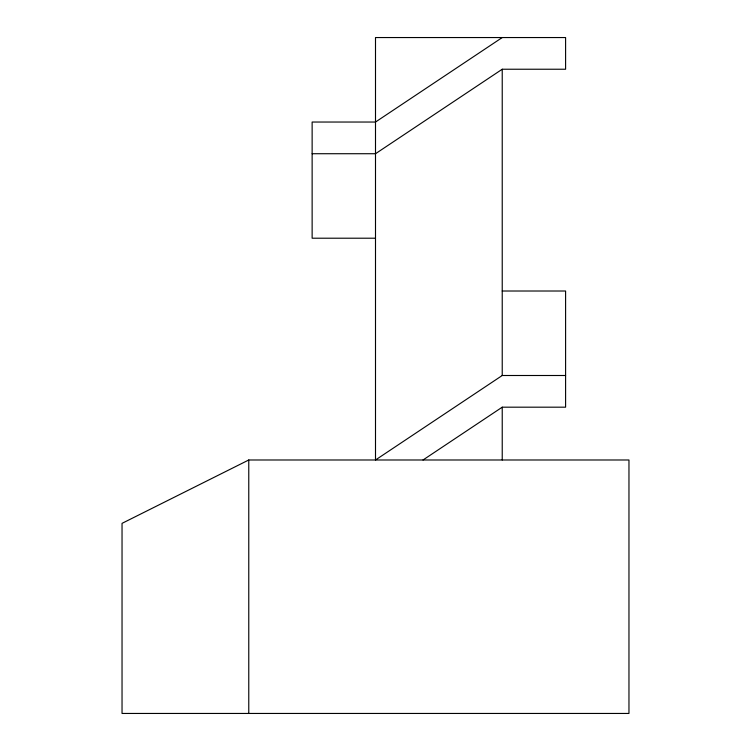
<?xml version="1.0" encoding="UTF-8"?>
<svg xmlns="http://www.w3.org/2000/svg" width="751" height="751" viewBox="0 0 751 751"><rect width="100%" height="100%" fill="white"/><g stroke="black" fill="none" stroke-linecap="round" stroke-linejoin="round"><path stroke-width="1.13" d="M502.231 37.55L375.5 122.037L312.134 122.037L312.134 238.208L375.5 238.208M565.597 375.5L502.231 375.5L375.5 459.988L375.5 37.55L565.597 37.55L565.597 69.233L502.231 69.233L375.5 153.72L312.134 153.72M423.02 459.988L502.231 407.183L565.597 407.183L565.597 291.012L502.231 291.012M248.769 459.988L122.037 523.353L122.037 713.45L628.962 713.45L628.962 459.988L248.769 459.988L248.769 713.45M502.231 69.233L502.231 375.5M502.231 407.183L502.231 459.988"/></g></svg>
